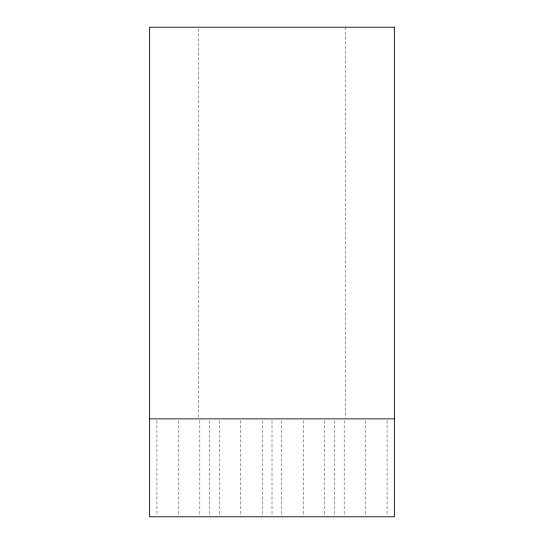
<?xml version="1.0" encoding="UTF-8"?>
<svg xmlns="http://www.w3.org/2000/svg" width="544" height="544" viewBox="0 0 544 544"><rect width="100%" height="100%" fill="white"/><g stroke="black" fill="none" stroke-linecap="round" stroke-linejoin="round"><path stroke-width="0.41" stroke-dasharray="2.72 2.04" d="M387.07 420.566L387.07 515.957M365.616 420.566L365.616 515.957M345.426 27.2L345.426 418.03M344.162 420.566L344.162 515.957M334.41 420.566L334.41 515.957M324.659 420.566L324.659 515.957M303.212 420.566L303.212 515.957M281.758 420.566L281.758 515.957M272.007 420.566L272.007 515.957M262.256 420.566L262.256 515.957M240.802 420.566L240.802 515.957M219.348 420.566L219.348 515.957M209.596 420.566L209.596 515.957M199.845 420.566L199.845 515.957M198.58 28.9L198.58 418.03M178.391 420.566L178.391 515.957M156.937 420.566L156.937 515.957"/><path stroke-width="0.82" d="M149.634 418.88L394.366 418.88M394.366 27.2L149.634 27.2L149.634 516.8L394.366 516.8L394.366 27.2"/></g></svg>
